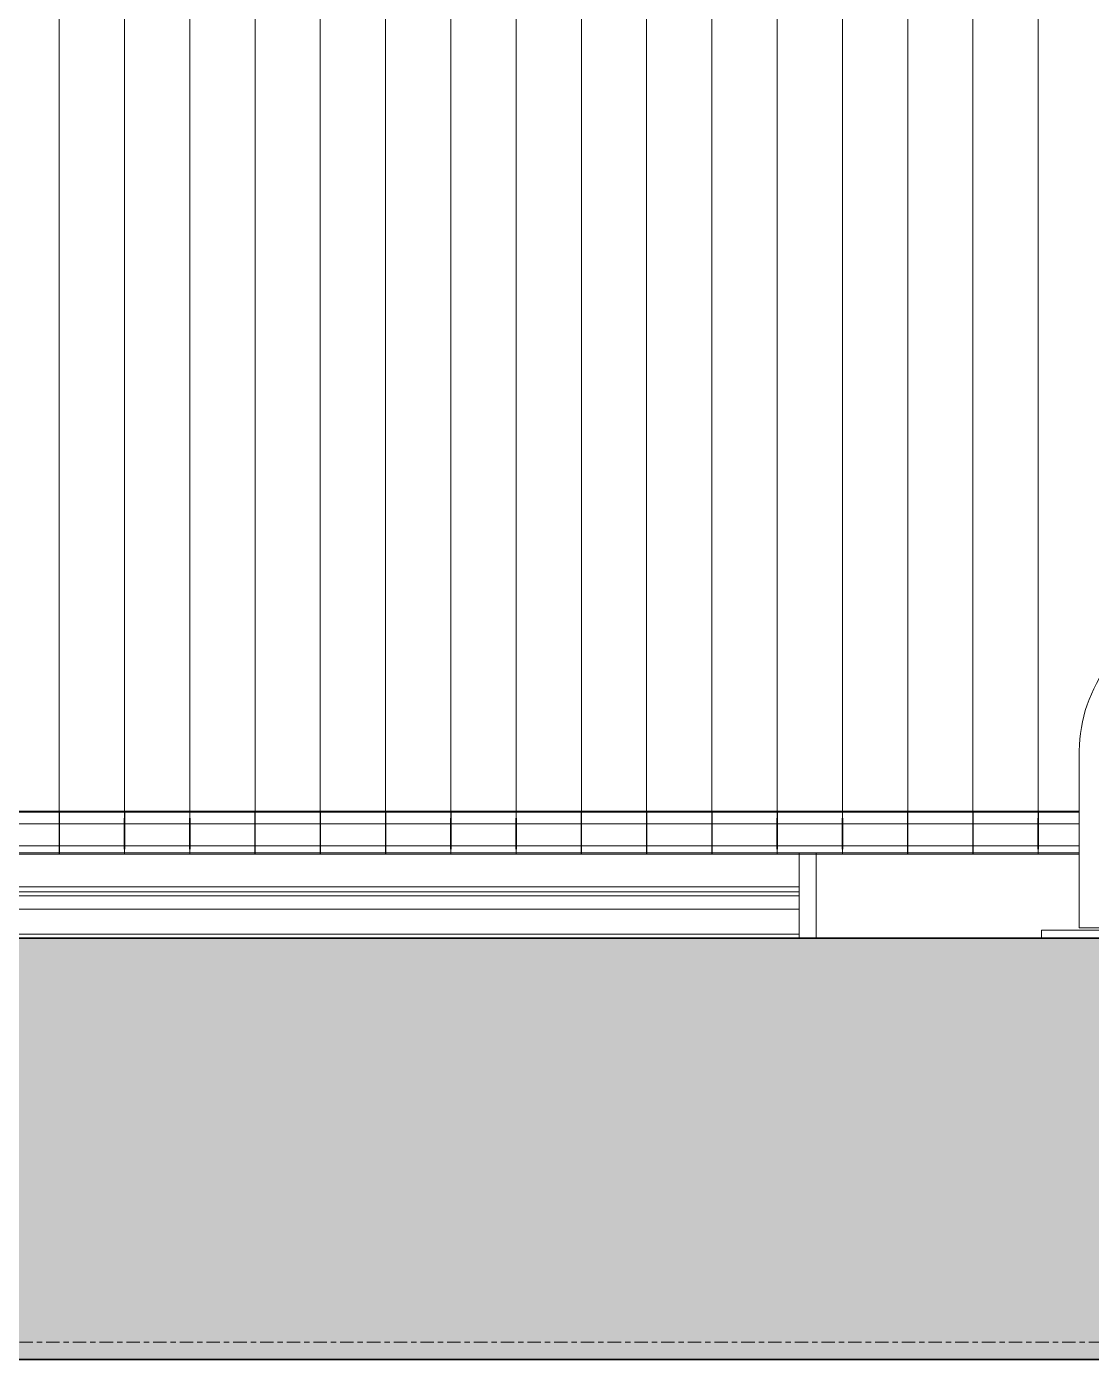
# Model space of a CAD drawing. Header units: centimetres. Extents: x -13467 to 3766, y -437 to 1921.
# Drawn here: x 81.5 to 208, y 44 to 202.2 of the extents above; entities that cross this region are included whole.
import ezdxf

# ---------------------------------------------------------------- set-up
doc = ezdxf.new("R2010")
doc.units = ezdxf.units.CM
doc.linetypes.add('Centre', pattern=[3.175, 0.635, -0.475, 1.59, -0.475])
for name, color, linetype, lineweight in [('A-DOOR', 7, 'Continuous', 9), ('A-FLOR', 7, 'Continuous', 9), ('A-FLOR-LEVL', 7, 'Continuous', 9), ('A-FLOR-PATT', 7, 'Continuous', 35), ('A-GENM', 7, 'Continuous', 9), ('A-WALL', 7, 'Continuous', 9)]:
    doc.layers.add(name, color=color, linetype=linetype, lineweight=lineweight)

# ---------------------------------------------------------------- blocks, each defined once
blk = doc.blocks.new('PQ_RVR_EST-01_ZZ_ZZ_MO_T_A_rvt-2-Sección 1-2')
at = {"layer": 'A-FLOR-PATT', "lineweight": 9, "true_color": 0x9a9a9a}
blk.add_hatch(color=253, dxfattribs=at).paths.add_polyline_path([(-4386.6, 44), (2113.1, 44), (2113.1, 94), (-4386.6, 94), (-4386.6, 55.83)])
at = {"layer": 'A-FLOR', "lineweight": 35}
for p, q in [((2113.1, 94), (-3426.38, 94)), ((-4386.6, 44), (1960.17, 44))]:
    blk.add_line(p, q, dxfattribs=at)
blk = doc.blocks.new('Doors-Door-sets- LAHET-LAH010005 - 2_10 x 3_00-V176-Sección 1-2')
at = {"layer": 'A-DOOR', "color": 8, "true_color": 0x808080}
for p, q in [((724.61, 109.09), (724.61, 108.97)), ((724.61, 104.13), (724.61, 94)), ((518.56, 100.09), (724.66, 100.09)), ((724.66, 99.52), (518.56, 99.52)), ((518.56, 99.02), (724.66, 99.02)), ((518.56, 97.47), (724.66, 97.47)), ((724.66, 94.49), (518.56, 94.49))]:
    blk.add_line(p, q, dxfattribs=at)
blk = doc.blocks.new('FCA_N_Cortina Plastico Industrial - 4_90x3_00-1685725-Sección 1-2')
at = {"layer": 'A-GENM', "color": 8, "true_color": 0x808080}
for p, q in [((636.75, 109.09), (636.75, 449.53)), ((636.75, 449.53), (636.75, 109.09)), ((644.5, 109.09), (644.5, 449.53)), ((644.5, 449.53), (644.5, 109.09)), ((652.25, 109.09), (652.25, 449.53)), ((652.25, 449.53), (652.25, 109.09)), ((660, 109.09), (660, 449.53)), ((660, 449.53), (660, 109.09)), ((667.75, 109.09), (667.75, 449.53)), ((667.75, 449.53), (667.75, 109.09)), ((675.5, 109.09), (675.5, 449.53)), ((675.5, 449.53), (675.5, 109.09)), ((683.25, 109.09), (683.25, 449.53)), ((683.25, 449.53), (683.25, 109.09)), ((691, 109.09), (691, 449.53)), ((691, 449.53), (691, 109.09)), ((698.75, 109.09), (698.75, 449.53)), ((698.75, 449.53), (698.75, 109.09)), ((706.5, 109.09), (706.5, 449.53)), ((706.5, 449.53), (706.5, 109.09)), ((714.25, 109.09), (714.25, 449.53)), ((714.25, 449.53), (714.25, 109.09)), ((722, 109.09), (722, 449.53)), ((722, 449.53), (722, 109.09)), ((729.75, 109.09), (729.75, 449.53)), ((729.75, 449.53), (729.75, 109.09)), ((737.5, 109.09), (737.5, 449.53)), ((737.5, 449.53), (737.5, 109.09)), ((745.25, 109.09), (745.25, 449.53)), ((745.25, 449.53), (745.25, 109.09)), ((753, 109.09), (753, 449.53)), ((753, 449.53), (753, 109.09)), ((636.74, 108.97), (628.99, 108.97)), ((636.75, 109.1), (629, 109.1)), ((636.74, 108.97), (636.72, 107.57)), ((644.49, 108.97), (636.74, 108.97)), ((644.5, 109.1), (636.75, 109.1)), ((636.78, 107.57), (636.77, 108.97)), ((644.49, 108.97), (644.47, 107.57)), ((652.24, 108.97), (644.49, 108.97)), ((652.25, 109.1), (644.5, 109.1)), ((644.53, 107.57), (644.52, 108.97)), ((652.24, 108.97), (652.22, 107.57)), ((659.99, 108.97), (652.24, 108.97)), ((660, 109.1), (652.25, 109.1)), ((652.28, 107.57), (652.27, 108.97)), ((659.99, 108.97), (659.97, 107.57)), ((667.74, 108.97), (659.99, 108.97)), ((667.75, 109.1), (660, 109.1)), ((660.03, 107.57), (660.02, 108.97)), ((667.74, 108.97), (667.72, 107.57)), ((675.49, 108.97), (667.74, 108.97)), ((675.5, 109.1), (667.75, 109.1)), ((667.78, 107.57), (667.77, 108.97)), ((675.49, 108.97), (675.47, 107.57)), ((683.24, 108.97), (675.49, 108.97)), ((683.25, 109.1), (675.5, 109.1)), ((675.53, 107.57), (675.52, 108.97)), ((683.24, 108.97), (683.22, 107.57)), ((690.99, 108.97), (683.24, 108.97)), ((691, 109.1), (683.25, 109.1)), ((683.28, 107.57), (683.27, 108.97)), ((690.99, 108.97), (690.97, 107.57)), ((698.74, 108.97), (690.99, 108.97)), ((698.75, 109.1), (691, 109.1)), ((691.03, 107.57), (691.02, 108.97)), ((698.74, 108.97), (698.72, 107.57)), ((706.49, 108.97), (698.74, 108.97)), ((706.5, 109.1), (698.75, 109.1)), ((698.78, 107.57), (698.77, 108.97)), ((706.49, 108.97), (706.47, 107.57)), ((714.24, 108.97), (706.49, 108.97)), ((714.25, 109.1), (706.5, 109.1)), ((706.53, 107.57), (706.52, 108.97)), ((714.24, 108.97), (714.22, 107.57)), ((721.99, 108.97), (714.24, 108.97)), ((722, 109.1), (714.25, 109.1)), ((714.28, 107.57), (714.27, 108.97)), ((721.99, 108.97), (721.97, 107.57)), ((729.74, 108.97), (721.99, 108.97)), ((729.75, 109.1), (722, 109.1)), ((722.03, 107.57), (722.02, 108.97)), ((729.74, 108.97), (729.72, 107.57)), ((737.49, 108.97), (729.74, 108.97)), ((737.5, 109.1), (729.75, 109.1)), ((729.78, 107.57), (729.77, 108.97)), ((737.49, 108.97), (737.47, 107.57)), ((745.24, 108.97), (737.49, 108.97)), ((745.25, 109.1), (737.5, 109.1)), ((737.53, 107.57), (737.52, 108.97)), ((745.24, 108.97), (745.22, 107.57)), ((752.99, 108.97), (745.24, 108.97)), ((753, 109.1), (745.25, 109.1)), ((745.28, 107.57), (745.27, 108.97)), ((752.99, 108.97), (752.97, 107.57)), ((757.86, 108.97), (752.99, 108.97)), ((757.86, 109.1), (753, 109.1)), ((753.03, 107.57), (753.02, 108.97)), ((636.72, 107.57), (628.97, 107.57)), ((644.47, 107.57), (636.72, 107.57)), ((636.72, 107.57), (636.72, 104.99)), ((636.78, 104.99), (636.78, 107.57)), ((652.22, 107.57), (644.47, 107.57)), ((644.47, 107.57), (644.47, 104.99)), ((644.53, 104.99), (644.53, 107.57)), ((659.97, 107.57), (652.22, 107.57)), ((652.22, 107.57), (652.22, 104.99)), ((652.28, 104.99), (652.28, 107.57)), ((667.72, 107.57), (659.97, 107.57)), ((659.97, 107.57), (659.97, 104.99)), ((660.03, 104.99), (660.03, 107.57)), ((675.47, 107.57), (667.72, 107.57)), ((667.72, 107.57), (667.72, 104.99)), ((667.78, 104.99), (667.78, 107.57)), ((683.22, 107.57), (675.47, 107.57)), ((675.47, 107.57), (675.47, 104.99)), ((675.53, 104.99), (675.53, 107.57)), ((690.97, 107.57), (683.22, 107.57)), ((683.22, 107.57), (683.22, 104.99)), ((683.28, 104.99), (683.28, 107.57)), ((698.72, 107.57), (690.97, 107.57)), ((690.97, 107.57), (690.97, 104.99)), ((691.03, 104.99), (691.03, 107.57)), ((706.47, 107.57), (698.72, 107.57)), ((698.72, 107.57), (698.72, 104.99)), ((698.78, 104.99), (698.78, 107.57)), ((714.22, 107.57), (706.47, 107.57)), ((706.47, 107.57), (706.47, 104.99)), ((706.53, 104.99), (706.53, 107.57)), ((721.97, 107.57), (714.22, 107.57)), ((714.22, 107.57), (714.22, 104.99)), ((714.28, 104.99), (714.28, 107.57)), ((729.72, 107.57), (721.97, 107.57)), ((721.97, 107.57), (721.97, 104.99)), ((722.03, 104.99), (722.03, 107.57)), ((729.72, 107.57), (729.72, 104.99)), ((737.47, 107.57), (729.78, 107.57)), ((729.78, 104.99), (729.78, 107.57)), ((745.22, 107.57), (737.47, 107.57)), ((737.47, 107.57), (737.47, 104.99)), ((737.53, 104.99), (737.53, 107.57)), ((752.97, 107.57), (745.22, 107.57)), ((745.22, 107.57), (745.22, 104.99)), ((745.28, 104.99), (745.28, 107.57)), ((757.86, 107.57), (752.97, 107.57)), ((752.97, 107.57), (752.97, 104.99)), ((753.03, 104.99), (753.03, 107.57)), ((636.72, 104.99), (628.97, 104.99)), ((644.47, 104.99), (636.72, 104.99)), ((636.72, 104.99), (636.74, 104.13)), ((636.76, 104.13), (636.78, 104.99)), ((652.22, 104.99), (644.47, 104.99)), ((644.47, 104.99), (644.49, 104.13)), ((644.51, 104.13), (644.53, 104.99)), ((659.97, 104.99), (652.22, 104.99)), ((652.22, 104.99), (652.24, 104.13)), ((652.26, 104.13), (652.28, 104.99)), ((667.72, 104.99), (659.97, 104.99)), ((659.97, 104.99), (659.99, 104.13)), ((660.01, 104.13), (660.03, 104.99)), ((675.47, 104.99), (667.72, 104.99)), ((667.72, 104.99), (667.74, 104.13)), ((667.76, 104.13), (667.78, 104.99)), ((683.22, 104.99), (675.47, 104.99)), ((675.47, 104.99), (675.49, 104.13)), ((675.51, 104.13), (675.53, 104.99)), ((690.97, 104.99), (683.22, 104.99)), ((683.22, 104.99), (683.24, 104.13)), ((683.26, 104.13), (683.28, 104.99)), ((698.72, 104.99), (690.97, 104.99)), ((690.97, 104.99), (690.99, 104.13)), ((691.01, 104.13), (691.03, 104.99)), ((706.47, 104.99), (698.72, 104.99)), ((698.72, 104.99), (698.74, 104.13)), ((698.76, 104.13), (698.78, 104.99)), ((714.22, 104.99), (706.47, 104.99)), ((706.47, 104.99), (706.49, 104.13)), ((706.51, 104.13), (706.53, 104.99)), ((721.97, 104.99), (714.22, 104.99)), ((714.22, 104.99), (714.24, 104.13)), ((714.26, 104.13), (714.28, 104.99)), ((729.72, 104.99), (721.97, 104.99)), ((721.97, 104.99), (721.99, 104.13)), ((722.01, 104.13), (722.03, 104.99)), ((729.72, 104.99), (729.74, 104.13)), ((729.76, 104.13), (729.78, 104.99)), ((737.47, 104.99), (729.78, 104.99)), ((745.22, 104.99), (737.47, 104.99)), ((737.47, 104.99), (737.49, 104.13)), ((737.51, 104.13), (737.53, 104.99)), ((752.97, 104.99), (745.22, 104.99)), ((745.22, 104.99), (745.24, 104.13)), ((745.26, 104.13), (745.28, 104.99)), ((757.86, 104.99), (752.97, 104.99)), ((752.97, 104.99), (752.99, 104.13)), ((753.01, 104.13), (753.03, 104.99)), ((636.74, 104.13), (628.99, 104.13)), ((629, 104), (636.75, 104)), ((644.49, 104.13), (636.74, 104.13)), ((636.75, 104), (644.5, 104)), ((652.24, 104.13), (644.49, 104.13)), ((644.5, 104), (652.25, 104)), ((659.99, 104.13), (652.24, 104.13)), ((652.25, 104), (660, 104)), ((667.74, 104.13), (659.99, 104.13)), ((660, 104), (667.75, 104)), ((675.49, 104.13), (667.74, 104.13)), ((667.75, 104), (675.5, 104)), ((683.24, 104.13), (675.49, 104.13)), ((675.5, 104), (683.25, 104)), ((690.99, 104.13), (683.24, 104.13)), ((683.25, 104), (691, 104)), ((698.74, 104.13), (690.99, 104.13)), ((691, 104), (698.75, 104)), ((706.49, 104.13), (698.74, 104.13)), ((698.75, 104), (706.5, 104)), ((714.24, 104.13), (706.49, 104.13)), ((706.5, 104), (714.25, 104)), ((721.99, 104.13), (714.24, 104.13)), ((714.25, 104), (722, 104)), ((729.74, 104.13), (721.99, 104.13)), ((722, 104), (729.75, 104)), ((737.49, 104.13), (729.74, 104.13)), ((729.75, 104), (737.5, 104)), ((745.24, 104.13), (737.49, 104.13)), ((737.5, 104), (745.25, 104)), ((752.99, 104.13), (745.24, 104.13)), ((745.25, 104), (753, 104)), ((757.86, 104.13), (752.99, 104.13)), ((753, 104), (757.86, 104))]:
    blk.add_line(p, q, dxfattribs=at)
for centre, major_axis, start_param, end_param in [((636.75, 108.94), (0, 0.162), 0.12434, 1.367745), ((636.75, 108.94), (0, 0.162), 4.91544, 6.158845), ((644.5, 108.94), (0, 0.162), 0.12434, 1.367745), ((644.5, 108.94), (0, 0.162), 4.91544, 6.158845), ((652.25, 108.94), (0, 0.162), 0.12434, 1.367745), ((652.25, 108.94), (0, 0.162), 4.91544, 6.158845), ((660, 108.94), (0, 0.162), 0.12434, 1.367745), ((660, 108.94), (0, 0.162), 4.91544, 6.158845), ((667.75, 108.94), (0, 0.162), 0.12434, 1.367745), ((667.75, 108.94), (0, 0.162), 4.91544, 6.158845), ((675.5, 108.94), (0, 0.162), 0.12434, 1.367745), ((675.5, 108.94), (0, 0.162), 4.91544, 6.158845), ((683.25, 108.94), (0, 0.162), 0.12434, 1.367745), ((683.25, 108.94), (0, 0.162), 4.91544, 6.158845), ((691, 108.94), (0, 0.162), 0.12434, 1.367745), ((691, 108.94), (0, 0.162), 4.91544, 6.158845), ((698.75, 108.94), (0, 0.162), 0.12434, 1.367745), ((698.75, 108.94), (0, 0.162), 4.91544, 6.158845), ((706.5, 108.94), (0, 0.162), 0.12434, 1.367745), ((706.5, 108.94), (0, 0.162), 4.91544, 6.158845), ((714.25, 108.94), (0, 0.162), 0.12434, 1.367745), ((714.25, 108.94), (0, 0.162), 4.91544, 6.158845), ((722, 108.94), (0, 0.162), 0.12434, 1.367745), ((722, 108.94), (0, 0.162), 4.91544, 6.158845), ((729.75, 108.94), (0, 0.162), 0.12434, 1.367745), ((729.75, 108.94), (0, 0.162), 4.91544, 6.158845), ((737.5, 108.94), (0, 0.162), 0.12434, 1.367745), ((737.5, 108.94), (0, 0.162), 4.91544, 6.158845), ((745.25, 108.94), (0, 0.162), 0.12434, 1.367745), ((745.25, 108.94), (0, 0.162), 4.91544, 6.158845), ((753, 108.94), (0, 0.162), 0.12434, 1.367745), ((753, 108.94), (0, 0.162), 4.91544, 6.158845), ((636.75, 104.16), (0, 0.161), 1.779716, 3.017786), ((636.75, 104.16), (0, 0.161), 3.2654, 4.50347), ((644.5, 104.16), (0, 0.161), 1.779716, 3.017786), ((644.5, 104.16), (0, 0.161), 3.2654, 4.50347), ((652.25, 104.16), (0, 0.161), 1.779716, 3.017786), ((652.25, 104.16), (0, 0.161), 3.2654, 4.50347), ((660, 104.16), (0, 0.161), 1.779716, 3.017786), ((660, 104.16), (0, 0.161), 3.2654, 4.50347), ((667.75, 104.16), (0, 0.161), 1.779716, 3.017786), ((667.75, 104.16), (0, 0.161), 3.2654, 4.50347), ((675.5, 104.16), (0, 0.161), 1.779716, 3.017786), ((675.5, 104.16), (0, 0.161), 3.2654, 4.50347), ((683.25, 104.16), (0, 0.161), 1.779716, 3.017786), ((683.25, 104.16), (0, 0.161), 3.2654, 4.50347), ((691, 104.16), (0, 0.161), 1.779716, 3.017786), ((691, 104.16), (0, 0.161), 3.2654, 4.50347), ((698.75, 104.16), (0, 0.161), 1.779716, 3.017786), ((698.75, 104.16), (0, 0.161), 3.2654, 4.50347), ((706.5, 104.16), (0, 0.161), 1.779716, 3.017786), ((706.5, 104.16), (0, 0.161), 3.2654, 4.50347), ((714.25, 104.16), (0, 0.161), 1.779716, 3.017786), ((714.25, 104.16), (0, 0.161), 3.2654, 4.50347), ((722, 104.16), (0, 0.161), 1.779716, 3.017786), ((722, 104.16), (0, 0.161), 3.2654, 4.50347), ((729.75, 104.16), (0, 0.161), 1.779716, 3.017786), ((729.75, 104.16), (0, 0.161), 3.2654, 4.50347), ((737.5, 104.16), (0, 0.161), 1.779716, 3.017786), ((737.5, 104.16), (0, 0.161), 3.2654, 4.50347), ((745.25, 104.16), (0, 0.161), 1.779716, 3.017786), ((745.25, 104.16), (0, 0.161), 3.2654, 4.50347), ((753, 104.16), (0, 0.161), 1.779716, 3.017786), ((753, 104.16), (0, 0.161), 3.2654, 4.50347)]:
    blk.add_ellipse(centre, major_axis=major_axis, ratio=0.087156, start_param=start_param, end_param=end_param, dxfattribs=at)
blk = doc.blocks.new('RVR_Bolardo proteccion-02 - RVR_Bolardo proteccion-02-1958052-Sección 1-2')
at = {"layer": 'A-GENM', "color": 8, "true_color": 0x808080}
for p, q in [((788.51, 133.41), (775.2, 133.41)), ((801.26, 133.41), (787.86, 133.41)), ((787.86, 133.41), (787.86, 128.36)), ((787.86, 128.36), (787.86, 123.31)), ((819.59, 94.96), (819.59, 127.7)), ((775.2, 123.31), (788.51, 123.31)), ((787.86, 123.31), (801.26, 123.31)), ((809.55, 123.31), (809.55, 94.96)), ((757.86, 116.07), (757.86, 95.23)), ((767.96, 95.23), (767.96, 116.07)), ((753.39, 94.96), (772.44, 94.96)), ((753.39, 94.96), (753.39, 94)), ((757.86, 95.23), (767.96, 95.23)), ((772.44, 94.96), (772.44, 94)), ((807.74, 94.96), (824.09, 94.96)), ((824.09, 94.96), (824.09, 94))]:
    blk.add_line(p, q, dxfattribs=at)
at = {"layer": 'A-GENM', "color": 8, "true_color": 0x808080, "flags": 128}
for points in [[(775.2, 133.41), (774.51, 133.39), (773.82, 133.35), (773.13, 133.28), (772.44, 133.18), (771.76, 133.06), (771.08, 132.91), (770.41, 132.73), (769.75, 132.52), (769.09, 132.29), (768.45, 132.04), (767.82, 131.75), (767.2, 131.45), (766.59, 131.11), (765.99, 130.76), (765.41, 130.38), (764.85, 129.97), (764.3, 129.55), (763.77, 129.1), (763.26, 128.63), (762.76, 128.15), (762.29, 127.64), (761.84, 127.11), (761.41, 126.57), (761, 126.01), (760.61, 125.44), (760.25, 124.84), (759.91, 124.24), (759.6, 123.62), (759.31, 122.99), (759.04, 122.35), (758.8, 121.7), (758.59, 121.04), (758.41, 120.37), (758.25, 119.7), (758.12, 119.02), (758.01, 118.33), (757.94, 117.64), (757.89, 116.95), (757.87, 116.26), (757.86, 116.07)], [(814.58, 133.41), (814.57, 133.41), (814.54, 133.41), (814.49, 133.41), (814.41, 133.41), (814.32, 133.41), (814.2, 133.41), (814.06, 133.41), (813.91, 133.41), (813.73, 133.41), (813.53, 133.41), (813.31, 133.41), (813.08, 133.41), (812.82, 133.41), (812.55, 133.41), (812.25, 133.41), (811.95, 133.41), (811.62, 133.41), (811.28, 133.41), (810.92, 133.41), (810.54, 133.41), (810.15, 133.41), (809.75, 133.41), (809.33, 133.41), (808.9, 133.41), (808.46, 133.41), (808, 133.41), (807.54, 133.41), (807.06, 133.41), (806.58, 133.41), (806.09, 133.41), (805.59, 133.41), (805.08, 133.41), (804.56, 133.41), (804.05, 133.41), (803.52, 133.41), (803, 133.41), (802.47, 133.41), (801.93, 133.41), (801.4, 133.41), (801.26, 133.41)], [(767.96, 116.07), (767.97, 116.36), (767.99, 116.65), (768.02, 116.94), (768.06, 117.22), (768.11, 117.51), (768.17, 117.79), (768.25, 118.07), (768.33, 118.35), (768.43, 118.62), (768.54, 118.89), (768.65, 119.15), (768.78, 119.41), (768.92, 119.66), (769.07, 119.91), (769.23, 120.15), (769.4, 120.39), (769.57, 120.62), (769.76, 120.84), (769.96, 121.05), (770.16, 121.26), (770.37, 121.46), (770.59, 121.65), (770.82, 121.83), (771.05, 122), (771.29, 122.16), (771.54, 122.31), (771.79, 122.45), (772.05, 122.58), (772.31, 122.7), (772.58, 122.81), (772.85, 122.91), (773.13, 123), (773.4, 123.08), (773.69, 123.14), (773.97, 123.2), (774.26, 123.24), (774.54, 123.28), (774.83, 123.3), (775.12, 123.3), (775.2, 123.31)], [(801.26, 123.31), (801.79, 123.31), (802.32, 123.31), (802.85, 123.31), (803.38, 123.31), (803.9, 123.31), (804.42, 123.31), (804.94, 123.31), (805.45, 123.31), (805.95, 123.31), (806.45, 123.31), (806.93, 123.31), (807.41, 123.31), (807.88, 123.31), (808.34, 123.31), (808.78, 123.31), (809.22, 123.31), (809.64, 123.31), (810.04, 123.31), (810.44, 123.31), (810.82, 123.31), (811.18, 123.31), (811.53, 123.31), (811.86, 123.31), (812.17, 123.31), (812.47, 123.31), (812.75, 123.31), (813.01, 123.31), (813.25, 123.31), (813.47, 123.31), (813.68, 123.31), (813.86, 123.31), (814.02, 123.31), (814.17, 123.31), (814.29, 123.31), (814.39, 123.31), (814.47, 123.31), (814.53, 123.31), (814.56, 123.31), (814.58, 123.31), (814.58, 123.31)]]:
    blk.add_lwpolyline(points, dxfattribs=at)
at = {"layer": 'A-GENM', "color": 8, "true_color": 0x808080}
for points, knots in [([(819.04, 125.99), (819.06, 126.02), (819.11, 126.11), (819.16, 126.22), (819.21, 126.32), (819.27, 126.48), (819.36, 126.72), (819.43, 126.95), (819.47, 127.09), (819.49, 127.17), (819.53, 127.32), (819.56, 127.51), (819.58, 127.64), (819.59, 127.7)], [0.8409122, 0.8409122, 0.8409122, 0.8409122, 0.85, 0.8625, 0.86875, 0.875, 0.9, 0.925, 0.93125, 0.9375, 0.95, 0.975, 1, 1, 1, 1]), ([(817.31, 124.1), (817.38, 124.15), (817.53, 124.25), (817.74, 124.41), (817.94, 124.58), (818.12, 124.75), (818.3, 124.93), (818.46, 125.12), (818.61, 125.31), (818.73, 125.48), (818.81, 125.59), (818.83, 125.63)], [0.6666667, 0.6666667, 0.6666667, 0.6666667, 0.6833333, 0.7, 0.7166667, 0.7333333, 0.75, 0.7666667, 0.7833333, 0.8, 0.8108874, 0.8108874, 0.8108874, 0.8108874]), ([(816.08, 123.53), (816.15, 123.56), (816.32, 123.61), (816.57, 123.71), (816.74, 123.79), (816.83, 123.83), (816.84, 123.84)], [0.58739753, 0.58739753, 0.58739753, 0.58739753, 0.6, 0.61666667, 0.63333333, 0.63418904, 0.63418904, 0.63418904, 0.63418904]), ([(814.83, 123.31), (814.93, 123.32), (815.18, 123.34), (815.42, 123.37), (815.57, 123.4)], [0.51764536, 0.51764536, 0.51764536, 0.51764536, 0.53333333, 0.55796115, 0.55796115, 0.55796115, 0.55796115])]:
    blk.add_open_spline(points, degree=3, knots=knots, dxfattribs=at)

msp = doc.modelspace()

# ---------------------------------------------------------------- hatches: boundary and pattern name
at = {"layer": 'A-FLOR-PATT', "lineweight": 9, "true_color": 0x9a9a9a}
msp.add_hatch(color=253, dxfattribs=at).paths.add_polyline_path([(-4937.954, 44), (1508.821, 44), (1508.821, 94), (-4937.954, 94), (-4937.954, 55.831)])

# ---------------------------------------------------------------- linework, layer by layer
at = {"layer": 'A-FLOR', "lineweight": 35}
for p, q in [((1508.821, 94), (-3977.733, 94)), ((-4937.954, 44), (1408.821, 44))]:
    msp.add_line(p, q, dxfattribs=at)
at = {"layer": 'A-FLOR-LEVL', "color": 253, "linetype": 'Centre', "true_color": 0xaaaaaa}
for p, q in [((-5238.571, 94), (1888.136, 94)), ((-5238.571, 46.025), (1888.136, 46.025))]:
    msp.add_line(p, q, dxfattribs=at)
at = {"layer": 'A-WALL'}
msp.add_line((175.259, 104.09), (175.259, 94), dxfattribs=at)

# ---------------------------------------------------------------- block references
at = {"lineweight": 5}
msp.add_blockref('PQ_RVR_EST-01_ZZ_ZZ_MO_T_A_rvt-2-Sección 1-2', (-551.352, 0), dxfattribs=at)
at = {"layer": 'A-DOOR', "color": 8, "true_color": 0x808080}
msp.add_blockref('Doors-Door-sets- LAHET-LAH010005 - 2_10 x 3_00-V176-Sección 1-2', (-551.352, 0), dxfattribs=at)
at = {"layer": 'A-GENM', "color": 8, "true_color": 0x808080}
for name in ['FCA_N_Cortina Plastico Industrial - 4_90x3_00-1685725-Sección 1-2', 'RVR_Bolardo proteccion-02 - RVR_Bolardo proteccion-02-1958052-Sección 1-2']:
    msp.add_blockref(name, (-551.352, 0), dxfattribs=at)

doc.saveas('drawing.dxf')
